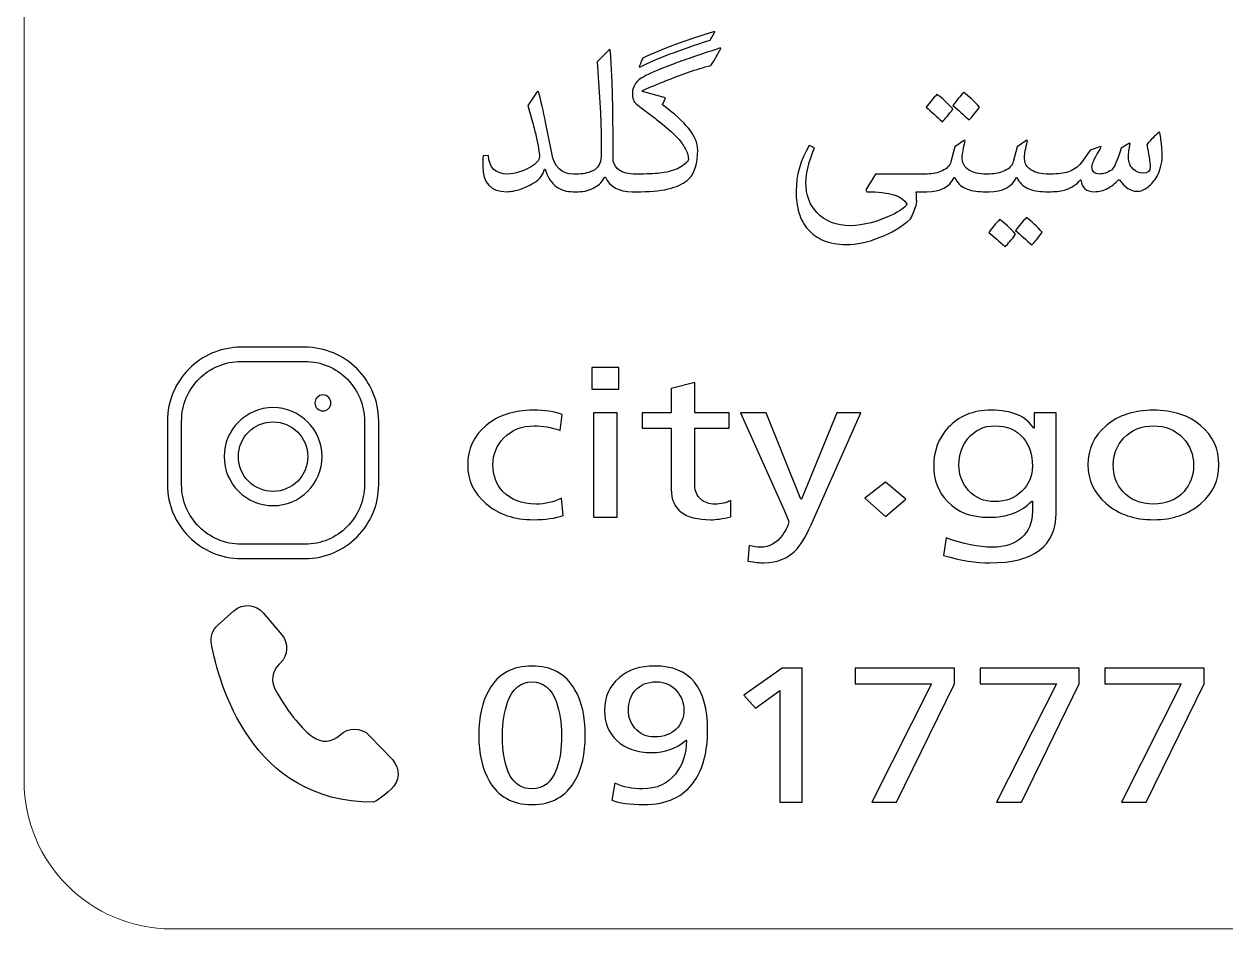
# Model space of a CAD drawing. Header units: millimetres. Extents: x -20.1 to 19.9, y -20.1 to 19.9.
# Drawn here: x -20.09 to 4.31, y -20.13 to -1.76 of the extents above; entities that cross this region are included whole.
import ezdxf

# ---------------------------------------------------------------- set-up
doc = ezdxf.new("R2010")
doc.units = ezdxf.units.MM
doc.header["$MEASUREMENT"] = 0
doc.layers.add('Layer 1', color=7, linetype='Continuous')

msp = doc.modelspace()

# ---------------------------------------------------------------- linework, layer by layer
at = {"layer": 'Layer 1', "color": 250, "lineweight": 18}
msp.add_open_spline([(-17.0908, 19.8714), (-17.0908, 19.8714), (16.9092, 19.8714), (16.9092, 19.8714), (18.5615, 19.8714), (19.9092, 18.5237), (19.9092, 16.8714), (19.9092, 16.8714), (19.9092, -17.1286), (19.9092, -17.1286), (19.9092, -18.7809), (18.5615, -20.1286), (16.9092, -20.1286), (16.9092, -20.1286), (-17.0908, -20.1286), (-17.0908, -20.1286), (-18.7431, -20.1286), (-20.0908, -18.7809), (-20.0908, -17.1286), (-20.0908, -17.1286), (-20.0908, 16.8714), (-20.0908, 16.8714), (-20.0908, 18.5237), (-18.7431, 19.8714), (-17.0908, 19.8714)], degree=3, knots=[0, 0, 0, 0, 0.125, 0.125, 0.125, 0.25, 0.25, 0.25, 0.375, 0.375, 0.375, 0.5, 0.5, 0.5, 0.625, 0.625, 0.625, 0.75, 0.75, 0.75, 0.875, 0.875, 0.875, 1, 1, 1, 1], dxfattribs=at)
at = {"layer": 'Layer 1', "color": 250}
for points, knots in [([(-7.6042, -2.6297), (-7.6023, -2.6223), (-7.5993, -2.6147), (-7.5958, -2.6072), (-7.5958, -2.6072), (-7.5788, -2.5652), (-7.5788, -2.5652), (-7.5773, -2.556), (-7.5743, -2.5482), (-7.5705, -2.5428), (-7.5573, -2.5072), (-7.5442, -2.4764), (-7.5311, -2.4501), (-7.1539, -2.2709), (-6.6671, -2.0922), (-6.0709, -1.9149), (-6.0709, -1.9149), (-6.0654, -1.9203), (-6.0654, -1.9203), (-6.0654, -1.9203), (-6.1607, -2.0858), (-6.1607, -2.0858), (-6.4859, -2.1907), (-6.7565, -2.284), (-6.9736, -2.3661), (-7.2126, -2.4559), (-7.4182, -2.5454), (-7.5901, -2.6355), (-7.5901, -2.6355), (-7.6042, -2.6297), (-7.6042, -2.6297)], [0, 0, 0, 0, 0.1, 0.1, 0.1, 0.2, 0.2, 0.2, 0.3, 0.3, 0.3, 0.4, 0.4, 0.4, 0.5, 0.5, 0.5, 0.6, 0.6, 0.6, 0.7, 0.7, 0.7, 0.8, 0.8, 0.8, 0.9, 0.9, 0.9, 1, 1, 1, 1]), ([(-5.9477, -2.2568), (-5.983, -2.3221), (-6.0147, -2.3792), (-6.043, -2.4277), (-6.0785, -2.4911), (-6.1142, -2.5492), (-6.1494, -2.6015), (-6.297, -2.6391), (-6.4477, -2.6849), (-6.6007, -2.7391), (-6.8942, -2.8417), (-7.2053, -2.9651), (-7.5339, -3.1089), (-7.5339, -3.1089), (-7.5339, -3.1288), (-7.5339, -3.1288), (-7.5339, -3.1288), (-7.066, -3.2602), (-7.066, -3.2602), (-7.066, -3.2602), (-7.1333, -3.3978), (-7.1333, -3.3978), (-6.8922, -3.5771), (-6.7149, -3.7368), (-6.6007, -3.877), (-6.4772, -4.0319), (-6.4156, -4.1807), (-6.4156, -4.3224), (-6.4156, -4.5877), (-6.4746, -4.7813), (-6.5923, -4.9029), (-6.6876, -4.987), (-6.8073, -5.0495), (-6.9509, -5.0905), (-7.1157, -5.1392), (-7.322, -5.1633), (-7.5705, -5.1633), (-7.5705, -5.1633), (-7.6827, -5.1633), (-7.6827, -5.1633), (-7.6827, -5.1633), (-7.6828, -5.1633), (-7.6828, -5.1633), (-7.6828, -5.1633), (-7.6828, -5.1634), (-7.6828, -5.1634), (-7.6828, -5.1634), (-7.7415, -5.1634), (-7.7415, -5.1634), (-8.0199, -5.1634), (-8.2023, -5.0646), (-8.2883, -4.8661), (-8.2883, -4.8661), (-8.2992, -4.8661), (-8.2992, -4.8661), (-8.3461, -4.9523), (-8.4133, -5.0216), (-8.5013, -5.0739), (-8.5984, -5.1335), (-8.7113, -5.1634), (-8.8403, -5.1634), (-8.8403, -5.1634), (-8.888, -5.1634), (-8.888, -5.1634), (-8.888, -5.1634), (-8.8912, -5.1634), (-8.8912, -5.1634), (-8.8912, -5.1634), (-8.9412, -5.1634), (-8.9412, -5.1634), (-9.0775, -5.1634), (-9.1907, -5.1307), (-9.2805, -5.0653), (-9.3832, -4.9925), (-9.4607, -4.8729), (-9.513, -4.7064), (-9.513, -4.7064), (-9.5272, -4.7064), (-9.5272, -4.7064), (-9.5512, -4.8187), (-9.6185, -4.9085), (-9.7289, -4.9755), (-9.828, -5.0355), (-9.9213, -5.0804), (-10.0092, -5.1102), (-10.1083, -5.1455), (-10.2025, -5.1634), (-10.292, -5.1634), (-10.6173, -5.1634), (-10.7798, -4.9906), (-10.7798, -4.6449), (-10.7798, -4.5759), (-10.7773, -4.5066), (-10.7714, -4.4373), (-10.7714, -4.4373), (-10.6621, -4.4291), (-10.6621, -4.4291), (-10.6509, -4.6795), (-10.5191, -4.8046), (-10.267, -4.8046), (-10.1962, -4.8046), (-10.1175, -4.7908), (-10.0316, -4.7626), (-9.955, -4.7385), (-9.8812, -4.7055), (-9.81, -4.6644), (-9.6888, -4.5955), (-9.6278, -4.5256), (-9.6278, -4.4543), (-9.6278, -4.3684), (-9.6503, -4.2311), (-9.6952, -4.0422), (-9.7138, -3.9621), (-9.7382, -3.8646), (-9.768, -3.7507), (-9.768, -3.7507), (-9.8607, -3.4118), (-9.8607, -3.4118), (-9.8607, -3.4118), (-9.7651, -3.263), (-9.7651, -3.263), (-9.7279, -3.2068), (-9.6933, -3.1603), (-9.6615, -3.1231), (-9.6615, -3.1231), (-9.6445, -3.1343), (-9.6445, -3.1343), (-9.5961, -3.3229), (-9.5486, -3.5291), (-9.5018, -3.7536), (-9.5018, -3.7536), (-9.3783, -4.3816), (-9.3783, -4.3816), (-9.328, -4.6634), (-9.1804, -4.8046), (-8.9354, -4.8046), (-8.9354, -4.8046), (-8.8974, -4.8046), (-8.8974, -4.8046), (-8.8974, -4.8046), (-8.8943, -4.8046), (-8.8943, -4.8046), (-8.8943, -4.8046), (-8.888, -4.8045), (-8.888, -4.8045), (-8.888, -4.8045), (-8.8319, -4.8045), (-8.8319, -4.8045), (-8.7216, -4.8045), (-8.6132, -4.7756), (-8.5067, -4.7176), (-8.4173, -4.6672), (-8.3723, -4.5553), (-8.3723, -4.3815), (-8.3723, -4.2452), (-8.3743, -4.1067), (-8.3778, -3.9668), (-8.3778, -3.9668), (-8.3919, -3.5547), (-8.3919, -3.5547), (-8.3919, -3.5547), (-8.4534, -2.5284), (-8.4534, -2.5284), (-8.4534, -2.5284), (-8.204, -2.2764), (-8.204, -2.2764), (-8.204, -2.2764), (-8.1902, -2.2821), (-8.1902, -2.2821), (-8.177, -2.4409), (-8.1668, -2.608), (-8.1591, -2.7837), (-8.1517, -2.9444), (-8.1463, -3.1192), (-8.1423, -3.3078), (-8.1385, -3.4726), (-8.136, -3.6602), (-8.1341, -3.8712), (-8.1341, -3.8712), (-8.1341, -4.4851), (-8.1341, -4.4851), (-8.1341, -4.5656), (-8.1049, -4.6349), (-8.0472, -4.6922), (-7.9743, -4.7673), (-7.865, -4.8045), (-7.7191, -4.8045), (-7.7191, -4.8045), (-7.6921, -4.8045), (-7.6921, -4.8045), (-7.6921, -4.8045), (-7.689, -4.8045), (-7.689, -4.8045), (-7.689, -4.8045), (-7.6827, -4.8044), (-7.6827, -4.8044), (-7.6827, -4.8044), (-7.5061, -4.8044), (-7.5061, -4.8044), (-7.3434, -4.8044), (-7.2062, -4.7955), (-7.0939, -4.7765), (-6.9576, -4.7521), (-6.8453, -4.7131), (-6.7575, -4.6589), (-6.6549, -4.5953), (-6.6035, -4.545), (-6.6035, -4.5075), (-6.6035, -4.4478), (-6.6241, -4.3776), (-6.6652, -4.2974), (-6.7043, -4.2227), (-6.755, -4.1496), (-6.8165, -4.079), (-6.882, -4.0059), (-6.9884, -3.9087), (-7.1363, -3.7871), (-7.2017, -3.7349), (-7.2809, -3.6733), (-7.3743, -3.6021), (-7.3743, -3.6021), (-7.6603, -3.3862), (-7.6603, -3.3862), (-7.7145, -3.3452), (-7.7414, -3.2657), (-7.7414, -3.148), (-7.7414, -3.1015), (-7.72, -3.0415), (-7.677, -2.9691), (-7.6564, -2.9219), (-7.5865, -2.8677), (-7.4669, -2.8061), (-7.3155, -2.7298), (-7.1033, -2.6419), (-6.8306, -2.5428), (-6.711, -2.4999), (-6.5747, -2.4521), (-6.4214, -2.3998), (-6.2905, -2.3552), (-6.1363, -2.3036), (-5.959, -2.2459), (-5.959, -2.2459), (-5.9477, -2.2568), (-5.9477, -2.2568)], [0, 0, 0, 0, 0.0123457, 0.0123457, 0.0123457, 0.0246914, 0.0246914, 0.0246914, 0.037037, 0.037037, 0.037037, 0.0493827, 0.0493827, 0.0493827, 0.0617284, 0.0617284, 0.0617284, 0.0740741, 0.0740741, 0.0740741, 0.0864198, 0.0864198, 0.0864198, 0.0987654, 0.0987654, 0.0987654, 0.1111111, 0.1111111, 0.1111111, 0.1234568, 0.1234568, 0.1234568, 0.1358025, 0.1358025, 0.1358025, 0.1481481, 0.1481481, 0.1481481, 0.1604938, 0.1604938, 0.1604938, 0.1728395, 0.1728395, 0.1728395, 0.1851852, 0.1851852, 0.1851852, 0.1975309, 0.1975309, 0.1975309, 0.2098765, 0.2098765, 0.2098765, 0.2222222, 0.2222222, 0.2222222, 0.2345679, 0.2345679, 0.2345679, 0.2469136, 0.2469136, 0.2469136, 0.2592593, 0.2592593, 0.2592593, 0.2716049, 0.2716049, 0.2716049, 0.2839506, 0.2839506, 0.2839506, 0.2962963, 0.2962963, 0.2962963, 0.308642, 0.308642, 0.308642, 0.3209877, 0.3209877, 0.3209877, 0.3333333, 0.3333333, 0.3333333, 0.345679, 0.345679, 0.345679, 0.3580247, 0.3580247, 0.3580247, 0.3703704, 0.3703704, 0.3703704, 0.382716, 0.382716, 0.382716, 0.3950617, 0.3950617, 0.3950617, 0.4074074, 0.4074074, 0.4074074, 0.4197531, 0.4197531, 0.4197531, 0.4320988, 0.4320988, 0.4320988, 0.4444444, 0.4444444, 0.4444444, 0.4567901, 0.4567901, 0.4567901, 0.4691358, 0.4691358, 0.4691358, 0.4814815, 0.4814815, 0.4814815, 0.4938272, 0.4938272, 0.4938272, 0.5061728, 0.5061728, 0.5061728, 0.5185185, 0.5185185, 0.5185185, 0.5308642, 0.5308642, 0.5308642, 0.5432099, 0.5432099, 0.5432099, 0.5555556, 0.5555556, 0.5555556, 0.5679012, 0.5679012, 0.5679012, 0.5802469, 0.5802469, 0.5802469, 0.5925926, 0.5925926, 0.5925926, 0.6049383, 0.6049383, 0.6049383, 0.617284, 0.617284, 0.617284, 0.6296296, 0.6296296, 0.6296296, 0.6419753, 0.6419753, 0.6419753, 0.654321, 0.654321, 0.654321, 0.6666667, 0.6666667, 0.6666667, 0.6790123, 0.6790123, 0.6790123, 0.691358, 0.691358, 0.691358, 0.7037037, 0.7037037, 0.7037037, 0.7160494, 0.7160494, 0.7160494, 0.7283951, 0.7283951, 0.7283951, 0.7407407, 0.7407407, 0.7407407, 0.7530864, 0.7530864, 0.7530864, 0.7654321, 0.7654321, 0.7654321, 0.7777778, 0.7777778, 0.7777778, 0.7901235, 0.7901235, 0.7901235, 0.8024691, 0.8024691, 0.8024691, 0.8148148, 0.8148148, 0.8148148, 0.8271605, 0.8271605, 0.8271605, 0.8395062, 0.8395062, 0.8395062, 0.8518519, 0.8518519, 0.8518519, 0.8641975, 0.8641975, 0.8641975, 0.8765432, 0.8765432, 0.8765432, 0.8888889, 0.8888889, 0.8888889, 0.9012346, 0.9012346, 0.9012346, 0.9135802, 0.9135802, 0.9135802, 0.9259259, 0.9259259, 0.9259259, 0.9382716, 0.9382716, 0.9382716, 0.9506173, 0.9506173, 0.9506173, 0.962963, 0.962963, 0.962963, 0.9753086, 0.9753086, 0.9753086, 0.9876543, 0.9876543, 0.9876543, 1, 1, 1, 1]), ([(-0.9077, -3.7059), (-1.0181, -3.6012), (-1.1274, -3.5041), (-1.2354, -3.4146), (-1.1665, -3.3171), (-1.0928, -3.2286), (-1.0142, -3.1481), (-0.9151, -3.2267), (-0.8086, -3.3264), (-0.6944, -3.448), (-0.775, -3.5621), (-0.8462, -3.6478), (-0.9077, -3.7059)], [0, 0, 0, 0, 0.25, 0.25, 0.25, 0.5, 0.5, 0.5, 0.75, 0.75, 0.75, 1, 1, 1, 1]), ([(-1.4487, -3.7424), (-1.5591, -3.6379), (-1.6684, -3.5403), (-1.7765, -3.4509), (-1.7075, -3.3537), (-1.6338, -3.2649), (-1.5553, -3.1847), (-1.4562, -3.263), (-1.3496, -3.363), (-1.2354, -3.4845), (-1.316, -3.5984), (-1.3872, -3.6847), (-1.4487, -3.7424)], [0, 0, 0, 0, 0.25, 0.25, 0.25, 0.5, 0.5, 0.5, 0.75, 0.75, 0.75, 1, 1, 1, 1]), ([(2.9688, -3.9639), (2.9838, -4.063), (2.9961, -4.1573), (3.0054, -4.2471), (3.0111, -4.3253), (3.0137, -4.3975), (3.0137, -4.463), (3.0137, -4.5226), (3.0035, -4.5896), (2.9829, -4.6647), (2.964, -4.732), (2.9409, -4.7926), (2.9127, -4.8468), (2.8566, -4.9401), (2.795, -5.0139), (2.7279, -5.0681), (2.6532, -5.1261), (2.5763, -5.155), (2.498, -5.155), (2.3746, -5.155), (2.2578, -5.0777), (2.1475, -4.9221), (2.1475, -4.9221), (2.125, -4.9221), (2.125, -4.9221), (2.0561, -4.9972), (1.9842, -5.054), (1.9092, -5.0931), (1.8236, -5.14), (1.7318, -5.1633), (1.6347, -5.1633), (1.4721, -5.1633), (1.3826, -5.0838), (1.3656, -4.9251), (1.3656, -4.9251), (1.3544, -4.9251), (1.3544, -4.9251), (1.2761, -5.0149), (1.1789, -5.0796), (1.0632, -5.1188), (0.9749, -5.1482), (0.8733, -5.1633), (0.7572, -5.1633), (0.7572, -5.1633), (0.7097, -5.1633), (0.7097, -5.1633), (0.7097, -5.1633), (0.7097, -5.1634), (0.7097, -5.1634), (0.7097, -5.1634), (0.6453, -5.1634), (0.6453, -5.1634), (0.5013, -5.1634), (0.3829, -5.142), (0.2893, -5.099), (0.1863, -5.0521), (0.1126, -4.9784), (0.068, -4.8773), (0.068, -4.8773), (0.0567, -4.8773), (0.0567, -4.8773), (-0.0407, -5.0682), (-0.2264, -5.1634), (-0.5013, -5.1634), (-0.5013, -5.1634), (-0.5545, -5.1634), (-0.5545, -5.1634), (-0.5545, -5.1634), (-0.5546, -5.1634), (-0.5546, -5.1634), (-0.5546, -5.1634), (-0.5577, -5.1634), (-0.5577, -5.1634), (-0.5577, -5.1634), (-0.6191, -5.1634), (-0.6191, -5.1634), (-0.7627, -5.1634), (-0.8814, -5.142), (-0.9747, -5.099), (-1.0777, -5.0521), (-1.1514, -4.9784), (-1.1963, -4.8773), (-1.1963, -4.8773), (-1.2075, -4.8773), (-1.2075, -4.8773), (-1.3047, -5.0682), (-1.4908, -5.1634), (-1.7653, -5.1634), (-1.7653, -5.1634), (-1.8185, -5.1634), (-1.8185, -5.1634), (-1.8185, -5.1634), (-1.8186, -5.1634), (-1.8186, -5.1634), (-1.8186, -5.1634), (-1.8217, -5.1634), (-1.8217, -5.1634), (-1.8217, -5.1634), (-1.9813, -5.1634), (-1.9813, -5.1634), (-1.9735, -5.2327), (-1.97, -5.2997), (-1.97, -5.3651), (-1.97, -5.4065), (-1.9867, -5.4687), (-2.0203, -5.5531), (-2.0466, -5.6223), (-2.072, -5.6765), (-2.096, -5.7156), (-2.2737, -5.8744), (-2.4847, -6.0014), (-2.7294, -6.0966), (-2.9667, -6.19), (-3.1909, -6.2371), (-3.4023, -6.2371), (-3.5742, -6.2371), (-3.7274, -6.2089), (-3.8618, -6.1528), (-3.9833, -6.1005), (-4.087, -6.0273), (-4.1729, -5.9341), (-4.2573, -5.8391), (-4.3198, -5.724), (-4.3609, -5.5892), (-4.3981, -5.4626), (-4.417, -5.3167), (-4.417, -5.1521), (-4.417, -4.8327), (-4.3291, -4.5245), (-4.1533, -4.2272), (-4.1533, -4.2272), (-4.0469, -4.2751), (-4.0469, -4.2751), (-4.1607, -4.5515), (-4.2178, -4.7859), (-4.2178, -4.9783), (-4.2178, -5.2288), (-4.1431, -5.4324), (-3.9936, -5.5892), (-3.8237, -5.7651), (-3.5976, -5.8532), (-3.3153, -5.8532), (-3.0479, -5.8532), (-2.75, -5.7727), (-2.4213, -5.6121), (-2.2718, -5.5277), (-2.1877, -5.4636), (-2.1688, -5.4183), (-2.2513, -5.2483), (-2.5232, -5.1634), (-2.9847, -5.1634), (-2.9847, -5.1634), (-3.0013, -5.1242), (-3.0013, -5.1242), (-3.0013, -5.1242), (-2.808, -4.8045), (-2.808, -4.8045), (-2.808, -4.8045), (-1.8186, -4.8045), (-1.8186, -4.8045), (-1.8186, -4.8045), (-1.8186, -4.8046), (-1.8186, -4.8046), (-1.8186, -4.8046), (-1.8185, -4.8046), (-1.8185, -4.8046), (-1.8185, -4.8046), (-1.757, -4.8046), (-1.757, -4.8046), (-1.6431, -4.8046), (-1.5411, -4.7831), (-1.4513, -4.7404), (-1.3544, -4.6952), (-1.2954, -4.6346), (-1.2749, -4.558), (-1.2749, -4.558), (-1.1938, -4.2552), (-1.1938, -4.2552), (-1.1938, -4.2552), (-1.0001, -4.1151), (-1.0001, -4.1151), (-1.0001, -4.1151), (-0.9834, -4.135), (-0.9834, -4.135), (-1.0244, -4.2844), (-1.045, -4.3928), (-1.045, -4.4601), (-1.045, -4.5666), (-1.0142, -4.6439), (-0.9526, -4.6923), (-0.8609, -4.7673), (-0.7451, -4.8046), (-0.605, -4.8046), (-0.605, -4.8046), (-0.5576, -4.8046), (-0.5576, -4.8046), (-0.5576, -4.8046), (-0.5546, -4.8046), (-0.5546, -4.8046), (-0.5546, -4.8046), (-0.5545, -4.8046), (-0.5545, -4.8046), (-0.5545, -4.8046), (-0.4926, -4.8046), (-0.4926, -4.8046), (-0.3788, -4.8046), (-0.2768, -4.7831), (-0.1873, -4.7404), (-0.0902, -4.6952), (-0.0312, -4.6349), (-0.0106, -4.558), (-0.0106, -4.558), (0.0706, -4.2552), (0.0706, -4.2552), (0.0706, -4.2552), (0.2643, -4.1151), (0.2643, -4.1151), (0.2643, -4.1151), (0.2809, -4.135), (0.2809, -4.135), (0.2396, -4.2844), (0.219, -4.3928), (0.219, -4.4601), (0.219, -4.5666), (0.2501, -4.6439), (0.3117, -4.6923), (0.4031, -4.7673), (0.5189, -4.8046), (0.659, -4.8046), (0.659, -4.8046), (0.7003, -4.8046), (0.7003, -4.8046), (0.7003, -4.8046), (0.7034, -4.8046), (0.7034, -4.8046), (0.7034, -4.8046), (0.7097, -4.8045), (0.7097, -4.8045), (0.7097, -4.8045), (0.805, -4.8045), (0.805, -4.8045), (0.9397, -4.8029), (1.0536, -4.7833), (1.1468, -4.7458), (1.2498, -4.7028), (1.3328, -4.6358), (1.3967, -4.5441), (1.3967, -4.5441), (1.5507, -4.3224), (1.5507, -4.3224), (1.5507, -4.3224), (1.7665, -4.2471), (1.7665, -4.2471), (1.7665, -4.2471), (1.7777, -4.2609), (1.7777, -4.2609), (1.7142, -4.3616), (1.6684, -4.4411), (1.6401, -4.4991), (1.6048, -4.5703), (1.5868, -4.6255), (1.5868, -4.6647), (1.5868, -4.758), (1.6357, -4.8045), (1.7328, -4.8045), (1.8226, -4.8045), (1.9057, -4.7775), (1.9823, -4.7233), (2.0385, -4.6803), (2.1048, -4.5319), (2.1811, -4.2779), (2.1811, -4.2779), (2.3492, -4.1798), (2.3492, -4.1798), (2.3492, -4.1798), (2.3662, -4.191), (2.3662, -4.191), (2.3421, -4.2881), (2.3299, -4.3795), (2.3299, -4.4655), (2.3299, -4.5646), (2.3614, -4.6448), (2.4252, -4.7063), (2.481, -4.7605), (2.5467, -4.7878), (2.6215, -4.7878), (2.7206, -4.7878), (2.7699, -4.7458), (2.7699, -4.6618), (2.7699, -4.6114), (2.7623, -4.5421), (2.7475, -4.4542), (2.7359, -4.385), (2.7206, -4.3032), (2.6997, -4.2076), (2.7783, -4.1143), (2.8623, -4.03), (2.9521, -3.9556), (2.9521, -3.9556), (2.9688, -3.9639), (2.9688, -3.9639)], [0, 0, 0, 0, 0.01, 0.01, 0.01, 0.02, 0.02, 0.02, 0.03, 0.03, 0.03, 0.04, 0.04, 0.04, 0.05, 0.05, 0.05, 0.06, 0.06, 0.06, 0.07, 0.07, 0.07, 0.08, 0.08, 0.08, 0.09, 0.09, 0.09, 0.1, 0.1, 0.1, 0.11, 0.11, 0.11, 0.12, 0.12, 0.12, 0.13, 0.13, 0.13, 0.14, 0.14, 0.14, 0.15, 0.15, 0.15, 0.16, 0.16, 0.16, 0.17, 0.17, 0.17, 0.18, 0.18, 0.18, 0.19, 0.19, 0.19, 0.2, 0.2, 0.2, 0.21, 0.21, 0.21, 0.22, 0.22, 0.22, 0.23, 0.23, 0.23, 0.24, 0.24, 0.24, 0.25, 0.25, 0.25, 0.26, 0.26, 0.26, 0.27, 0.27, 0.27, 0.28, 0.28, 0.28, 0.29, 0.29, 0.29, 0.3, 0.3, 0.3, 0.31, 0.31, 0.31, 0.32, 0.32, 0.32, 0.33, 0.33, 0.33, 0.34, 0.34, 0.34, 0.35, 0.35, 0.35, 0.36, 0.36, 0.36, 0.37, 0.37, 0.37, 0.38, 0.38, 0.38, 0.39, 0.39, 0.39, 0.4, 0.4, 0.4, 0.41, 0.41, 0.41, 0.42, 0.42, 0.42, 0.43, 0.43, 0.43, 0.44, 0.44, 0.44, 0.45, 0.45, 0.45, 0.46, 0.46, 0.46, 0.47, 0.47, 0.47, 0.48, 0.48, 0.48, 0.49, 0.49, 0.49, 0.5, 0.5, 0.5, 0.51, 0.51, 0.51, 0.52, 0.52, 0.52, 0.53, 0.53, 0.53, 0.54, 0.54, 0.54, 0.55, 0.55, 0.55, 0.56, 0.56, 0.56, 0.57, 0.57, 0.57, 0.58, 0.58, 0.58, 0.59, 0.59, 0.59, 0.6, 0.6, 0.6, 0.61, 0.61, 0.61, 0.62, 0.62, 0.62, 0.63, 0.63, 0.63, 0.64, 0.64, 0.64, 0.65, 0.65, 0.65, 0.66, 0.66, 0.66, 0.67, 0.67, 0.67, 0.68, 0.68, 0.68, 0.69, 0.69, 0.69, 0.7, 0.7, 0.7, 0.71, 0.71, 0.71, 0.72, 0.72, 0.72, 0.73, 0.73, 0.73, 0.74, 0.74, 0.74, 0.75, 0.75, 0.75, 0.76, 0.76, 0.76, 0.77, 0.77, 0.77, 0.78, 0.78, 0.78, 0.79, 0.79, 0.79, 0.8, 0.8, 0.8, 0.81, 0.81, 0.81, 0.82, 0.82, 0.82, 0.83, 0.83, 0.83, 0.84, 0.84, 0.84, 0.85, 0.85, 0.85, 0.86, 0.86, 0.86, 0.87, 0.87, 0.87, 0.88, 0.88, 0.88, 0.89, 0.89, 0.89, 0.9, 0.9, 0.9, 0.91, 0.91, 0.91, 0.92, 0.92, 0.92, 0.93, 0.93, 0.93, 0.94, 0.94, 0.94, 0.95, 0.95, 0.95, 0.96, 0.96, 0.96, 0.97, 0.97, 0.97, 0.98, 0.98, 0.98, 0.99, 0.99, 0.99, 1, 1, 1, 1]), ([(-0.1761, -6.2818), (-0.2864, -6.1752), (-0.3958, -6.0781), (-0.5038, -5.9902), (-0.4349, -5.8931), (-0.3612, -5.8042), (-0.2825, -5.7241), (-0.1834, -5.8003), (-0.077, -5.9008), (0.0372, -6.0239), (-0.0433, -6.1378), (-0.1145, -6.2241), (-0.1761, -6.2818)], [0, 0, 0, 0, 0.25, 0.25, 0.25, 0.5, 0.5, 0.5, 0.75, 0.75, 0.75, 1, 1, 1, 1]), ([(0.3649, -6.2455), (0.2547, -6.1387), (0.1453, -6.0415), (0.0372, -5.954), (0.1061, -5.8565), (0.1799, -5.768), (0.2585, -5.6878), (0.3576, -5.7641), (0.464, -5.8641), (0.5779, -5.9873), (0.4974, -6.1015), (0.4266, -6.1874), (0.3649, -6.2455)], [0, 0, 0, 0, 0.25, 0.25, 0.25, 0.5, 0.5, 0.5, 0.75, 0.75, 0.75, 1, 1, 1, 1]), ([(-14.3911, -12.6096), (-14.3911, -12.6096), (-15.6809, -12.6096), (-15.6809, -12.6096), (-16.095, -12.6096), (-16.4701, -12.4415), (-16.7415, -12.1701), (-17.0129, -11.8987), (-17.181, -11.5236), (-17.181, -11.1095), (-17.181, -11.1095), (-17.181, -9.8196), (-17.181, -9.8196), (-17.181, -9.4056), (-17.0129, -9.0306), (-16.7415, -8.7592), (-16.4701, -8.4878), (-16.0949, -8.3198), (-15.6809, -8.3198), (-15.6809, -8.3198), (-14.3911, -8.3198), (-14.3911, -8.3198), (-13.977, -8.3198), (-13.602, -8.4878), (-13.3306, -8.7592), (-13.0593, -9.031), (-12.8912, -9.406), (-12.8912, -9.8196), (-12.8912, -9.8196), (-12.8912, -11.1095), (-12.8912, -11.1095), (-12.8912, -11.5232), (-13.0592, -11.8982), (-13.3306, -12.1697), (-13.602, -12.4416), (-13.977, -12.6096), (-14.3911, -12.6096)], [0, 0, 0, 0, 0.0833333, 0.0833333, 0.0833333, 0.1666667, 0.1666667, 0.1666667, 0.25, 0.25, 0.25, 0.3333333, 0.3333333, 0.3333333, 0.4166667, 0.4166667, 0.4166667, 0.5, 0.5, 0.5, 0.5833333, 0.5833333, 0.5833333, 0.6666667, 0.6666667, 0.6666667, 0.75, 0.75, 0.75, 0.8333333, 0.8333333, 0.8333333, 0.9166667, 0.9166667, 0.9166667, 1, 1, 1, 1]), ([(-15.6809, -12.3206), (-15.6809, -12.3206), (-14.3911, -12.3206), (-14.3911, -12.3206), (-14.0567, -12.3206), (-13.7538, -12.185), (-13.5348, -11.966), (-13.3157, -11.7472), (-13.1802, -11.4442), (-13.1802, -11.1095), (-13.1802, -11.1095), (-13.1802, -9.8196), (-13.1802, -9.8196), (-13.1802, -9.4848), (-13.3156, -9.182), (-13.5343, -8.9634), (-13.7538, -8.7444), (-14.0567, -8.6088), (-14.3911, -8.6088), (-14.3911, -8.6088), (-15.6809, -8.6088), (-15.6809, -8.6088), (-16.0154, -8.6088), (-16.3183, -8.7444), (-16.5373, -8.9634), (-16.7563, -9.1824), (-16.892, -9.4853), (-16.892, -9.8196), (-16.892, -9.8196), (-16.892, -11.1095), (-16.892, -11.1095), (-16.892, -11.4439), (-16.7563, -11.7469), (-16.5373, -11.9659), (-16.3183, -12.1849), (-16.0153, -12.3206), (-15.6809, -12.3206)], [0, 0, 0, 0, 0.0833333, 0.0833333, 0.0833333, 0.1666667, 0.1666667, 0.1666667, 0.25, 0.25, 0.25, 0.3333333, 0.3333333, 0.3333333, 0.4166667, 0.4166667, 0.4166667, 0.5, 0.5, 0.5, 0.5833333, 0.5833333, 0.5833333, 0.6666667, 0.6666667, 0.6666667, 0.75, 0.75, 0.75, 0.8333333, 0.8333333, 0.8333333, 0.9166667, 0.9166667, 0.9166667, 1, 1, 1, 1]), ([(-8.0185, -9.1746), (-8.0185, -9.1746), (-8.564, -9.1746), (-8.564, -9.1746), (-8.564, -9.1746), (-8.564, -8.7343), (-8.564, -8.7343), (-8.564, -8.7343), (-8.0185, -8.7343), (-8.0185, -8.7343), (-8.0185, -8.7343), (-8.0185, -9.1746), (-8.0185, -9.1746)], [0, 0, 0, 0, 0.25, 0.25, 0.25, 0.5, 0.5, 0.5, 0.75, 0.75, 0.75, 1, 1, 1, 1]), ([(-5.7786, -9.9662), (-5.7786, -9.9662), (-6.4726, -9.9662), (-6.4726, -9.9662), (-6.4726, -9.9662), (-6.4726, -11.1271), (-6.4726, -11.1271), (-6.4726, -11.2442), (-6.4329, -11.3379), (-6.353, -11.4078), (-6.2776, -11.4722), (-6.183, -11.5047), (-6.0692, -11.5047), (-5.9444, -11.5047), (-5.8344, -11.4803), (-5.7398, -11.4312), (-5.7398, -11.4312), (-5.7398, -11.7641), (-5.7398, -11.7641), (-5.914, -11.8029), (-6.0509, -11.8219), (-6.1497, -11.8219), (-6.6855, -11.8219), (-6.9533, -11.6166), (-6.9533, -11.2058), (-6.9533, -11.2058), (-6.9533, -9.9662), (-6.9533, -9.9662), (-6.9533, -9.9662), (-7.5438, -9.9662), (-7.5438, -9.9662), (-7.5438, -9.9662), (-7.5438, -9.6491), (-7.5438, -9.6491), (-7.5438, -9.6491), (-6.9533, -9.6491), (-6.9533, -9.6491), (-6.9533, -9.6491), (-6.9533, -9.1587), (-6.9533, -9.1587), (-6.9533, -9.1587), (-6.4726, -9.0333), (-6.4726, -9.0333), (-6.4726, -9.0333), (-6.4726, -9.6491), (-6.4726, -9.6491), (-6.4726, -9.6491), (-5.7786, -9.6491), (-5.7786, -9.6491), (-5.7786, -9.6491), (-5.7786, -9.9662), (-5.7786, -9.9662)], [0, 0, 0, 0, 0.0588235, 0.0588235, 0.0588235, 0.1176471, 0.1176471, 0.1176471, 0.1764706, 0.1764706, 0.1764706, 0.2352941, 0.2352941, 0.2352941, 0.2941176, 0.2941176, 0.2941176, 0.3529412, 0.3529412, 0.3529412, 0.4117647, 0.4117647, 0.4117647, 0.4705882, 0.4705882, 0.4705882, 0.5294118, 0.5294118, 0.5294118, 0.5882353, 0.5882353, 0.5882353, 0.6470588, 0.6470588, 0.6470588, 0.7058824, 0.7058824, 0.7058824, 0.7647059, 0.7647059, 0.7647059, 0.8235294, 0.8235294, 0.8235294, 0.8823529, 0.8823529, 0.8823529, 0.9411765, 0.9411765, 0.9411765, 1, 1, 1, 1]), ([(-13.8613, -9.452), (-13.8613, -9.5411), (-13.9337, -9.6139), (-14.0233, -9.6139), (-14.1127, -9.6139), (-14.1852, -9.5411), (-14.1852, -9.452), (-14.1852, -9.3624), (-14.1127, -9.2897), (-14.0233, -9.2897), (-13.9337, -9.2897), (-13.8613, -9.3624), (-13.8613, -9.452)], [0, 0, 0, 0, 0.25, 0.25, 0.25, 0.5, 0.5, 0.5, 0.75, 0.75, 0.75, 1, 1, 1, 1]), ([(-14.0406, -10.5412), (-14.0406, -10.8152), (-14.152, -11.0639), (-14.3322, -11.2439), (-14.512, -11.4243), (-14.7607, -11.5356), (-15.035, -11.5356), (-15.3096, -11.5356), (-15.5582, -11.4242), (-15.7381, -11.2443), (-15.918, -11.0644), (-16.0294, -10.8158), (-16.0294, -10.5412), (-16.0294, -10.2672), (-15.9179, -10.0185), (-15.7376, -9.8384), (-15.5577, -9.6586), (-15.3091, -9.5472), (-15.035, -9.5472), (-14.7607, -9.5472), (-14.5119, -9.6586), (-14.332, -9.8385), (-14.1521, -10.0188), (-14.0406, -10.2674), (-14.0406, -10.5412)], [0, 0, 0, 0, 0.125, 0.125, 0.125, 0.25, 0.25, 0.25, 0.375, 0.375, 0.375, 0.5, 0.5, 0.5, 0.625, 0.625, 0.625, 0.75, 0.75, 0.75, 0.875, 0.875, 0.875, 1, 1, 1, 1]), ([(-9.2093, -10.0081), (-9.3857, -9.9472), (-9.5602, -9.9164), (-9.7321, -9.9164), (-9.9883, -9.9164), (-10.1948, -9.9985), (-10.352, -10.1628), (-10.4982, -10.3129), (-10.5713, -10.4957), (-10.5713, -10.7105), (-10.5713, -10.9235), (-10.5036, -11.1028), (-10.368, -11.2477), (-10.2109, -11.419), (-9.9883, -11.5046), (-9.7, -11.5046), (-9.5104, -11.5046), (-9.3373, -11.4655), (-9.1804, -11.3869), (-9.1804, -11.3869), (-9.1448, -11.7355), (-9.1448, -11.7355), (-9.302, -11.7929), (-9.504, -11.8218), (-9.7516, -11.8218), (-10.1387, -11.8218), (-10.4594, -11.7124), (-10.7131, -11.4943), (-10.9606, -11.2811), (-11.0844, -11.0197), (-11.0844, -10.7105), (-11.0844, -10.3856), (-10.9616, -10.1201), (-10.7166, -9.9139), (-10.469, -9.7041), (-10.1473, -9.5992), (-9.7516, -9.5992), (-9.5277, -9.5992), (-9.3318, -9.6275), (-9.1641, -9.683), (-9.1641, -9.683), (-9.2093, -10.0081), (-9.2093, -10.0081)], [0, 0, 0, 0, 0.0714286, 0.0714286, 0.0714286, 0.1428571, 0.1428571, 0.1428571, 0.2142857, 0.2142857, 0.2142857, 0.2857143, 0.2857143, 0.2857143, 0.3571429, 0.3571429, 0.3571429, 0.4285714, 0.4285714, 0.4285714, 0.5, 0.5, 0.5, 0.5714286, 0.5714286, 0.5714286, 0.6428571, 0.6428571, 0.6428571, 0.7142857, 0.7142857, 0.7142857, 0.7857143, 0.7857143, 0.7857143, 0.8571429, 0.8571429, 0.8571429, 0.9285714, 0.9285714, 0.9285714, 1, 1, 1, 1]), ([(-8.5316, -9.649), (-8.5316, -9.649), (-8.0505, -9.649), (-8.0505, -9.649), (-8.0505, -9.649), (-8.0505, -11.7721), (-8.0505, -11.7721), (-8.0505, -11.7721), (-8.5316, -11.7721), (-8.5316, -11.7721), (-8.5316, -11.7721), (-8.5316, -9.649), (-8.5316, -9.649)], [0, 0, 0, 0, 0.25, 0.25, 0.25, 0.5, 0.5, 0.5, 0.75, 0.75, 0.75, 1, 1, 1, 1]), ([(-5.3686, -12.3461), (-5.2933, -12.3686), (-5.2192, -12.3801), (-5.1461, -12.3801), (-4.9629, -12.3801), (-4.8125, -12.2981), (-4.6942, -12.1339), (-4.6102, -12.0149), (-4.5682, -11.9225), (-4.5682, -11.8561), (-4.5682, -11.8561), (-4.6618, -11.6307), (-4.6618, -11.6307), (-4.6618, -11.6307), (-5.5492, -9.6491), (-5.5492, -9.6491), (-5.5492, -9.6491), (-5.0233, -9.6491), (-5.0233, -9.6491), (-5.0233, -9.6491), (-4.3196, -11.4049), (-4.3196, -11.4049), (-4.3196, -11.4049), (-4.3068, -11.4049), (-4.3068, -11.4049), (-4.3068, -11.4049), (-3.5903, -9.6491), (-3.5903, -9.6491), (-3.5903, -9.6491), (-3.1032, -9.6491), (-3.1032, -9.6491), (-3.1032, -9.6491), (-4.0678, -11.8192), (-4.0678, -11.8192), (-4.1926, -12.1075), (-4.3026, -12.3051), (-4.3972, -12.4116), (-4.5672, -12.6021), (-4.792, -12.6973), (-5.0716, -12.6973), (-5.147, -12.6973), (-5.2567, -12.6868), (-5.401, -12.6659), (-5.401, -12.6659), (-5.3686, -12.3461), (-5.3686, -12.3461)], [0, 0, 0, 0, 0.0666667, 0.0666667, 0.0666667, 0.1333333, 0.1333333, 0.1333333, 0.2, 0.2, 0.2, 0.2666667, 0.2666667, 0.2666667, 0.3333333, 0.3333333, 0.3333333, 0.4, 0.4, 0.4, 0.4666667, 0.4666667, 0.4666667, 0.5333333, 0.5333333, 0.5333333, 0.6, 0.6, 0.6, 0.6666667, 0.6666667, 0.6666667, 0.7333333, 0.7333333, 0.7333333, 0.8, 0.8, 0.8, 0.8666667, 0.8666667, 0.8666667, 0.9333333, 0.9333333, 0.9333333, 1, 1, 1, 1]), ([(0.8603, -11.6802), (0.8603, -12.3585), (0.4116, -12.6971), (-0.4858, -12.6971), (-0.7567, -12.6971), (-1.0698, -12.6484), (-1.4248, -12.5506), (-1.4248, -12.5506), (-1.3732, -12.1889), (-1.3732, -12.1889), (-1.0291, -12.3165), (-0.7151, -12.3803), (-0.4309, -12.3803), (-0.1792, -12.3803), (0.019, -12.3146), (0.163, -12.1837), (0.307, -12.0541), (0.3792, -11.8771), (0.3792, -11.6513), (0.3792, -11.6513), (0.3792, -11.442), (0.3792, -11.442), (0.3792, -11.442), (0.3696, -11.442), (0.3696, -11.442), (0.1653, -11.6622), (-0.1265, -11.772), (-0.505, -11.772), (-0.8623, -11.772), (-1.1419, -11.6664), (-1.344, -11.4548), (-1.5313, -11.2627), (-1.6249, -11.0199), (-1.6249, -10.7264), (-1.6249, -10.4275), (-1.5281, -10.1716), (-1.3347, -9.9583), (-1.1194, -9.7188), (-0.8267, -9.5991), (-0.4565, -9.5991), (-0.0348, -9.5991), (0.2522, -9.7217), (0.4052, -9.9663), (0.4052, -9.9663), (0.4147, -9.9663), (0.4147, -9.9663), (0.4147, -9.9663), (0.4147, -9.6489), (0.4147, -9.6489), (0.4147, -9.6489), (0.8603, -9.6489), (0.8603, -9.6489), (0.8603, -9.6489), (0.8603, -11.6802), (0.8603, -11.6802)], [0, 0, 0, 0, 0.0555556, 0.0555556, 0.0555556, 0.1111111, 0.1111111, 0.1111111, 0.1666667, 0.1666667, 0.1666667, 0.2222222, 0.2222222, 0.2222222, 0.2777778, 0.2777778, 0.2777778, 0.3333333, 0.3333333, 0.3333333, 0.3888889, 0.3888889, 0.3888889, 0.4444444, 0.4444444, 0.4444444, 0.5, 0.5, 0.5, 0.5555556, 0.5555556, 0.5555556, 0.6111111, 0.6111111, 0.6111111, 0.6666667, 0.6666667, 0.6666667, 0.7222222, 0.7222222, 0.7222222, 0.7777778, 0.7777778, 0.7777778, 0.8333333, 0.8333333, 0.8333333, 0.8888889, 0.8888889, 0.8888889, 0.9444444, 0.9444444, 0.9444444, 1, 1, 1, 1]), ([(1.8737, -9.914), (2.1187, -9.7042), (2.4404, -9.5991), (2.8384, -9.5991), (3.2322, -9.5991), (3.5529, -9.7042), (3.8002, -9.914), (4.0433, -10.1199), (4.1652, -10.3857), (4.1652, -10.7106), (4.1652, -11.0198), (4.0424, -11.2811), (3.7973, -11.4944), (3.5433, -11.7125), (3.2239, -11.8219), (2.8384, -11.8219), (2.4513, -11.8219), (2.1306, -11.7125), (1.8766, -11.4944), (1.6294, -11.2811), (1.5056, -11.0198), (1.5056, -10.7106), (1.5056, -10.3857), (1.6284, -10.1199), (1.8737, -9.914)], [0, 0, 0, 0, 0.125, 0.125, 0.125, 0.25, 0.25, 0.25, 0.375, 0.375, 0.375, 0.5, 0.5, 0.5, 0.625, 0.625, 0.625, 0.75, 0.75, 0.75, 0.875, 0.875, 0.875, 1, 1, 1, 1]), ([(-14.5358, -11.04), (-14.4084, -10.9129), (-14.3296, -10.7364), (-14.3296, -10.5412), (-14.3296, -10.3462), (-14.4085, -10.1698), (-14.5357, -10.0427), (-14.6637, -9.9152), (-14.8402, -9.8362), (-15.035, -9.8362), (-15.2302, -9.8362), (-15.4069, -9.9152), (-15.5344, -10.0426), (-15.6616, -10.1697), (-15.7404, -10.3461), (-15.7404, -10.5412), (-15.7404, -10.736), (-15.6614, -10.9126), (-15.5339, -11.0401), (-15.4064, -11.1676), (-15.2298, -11.2466), (-15.035, -11.2466), (-14.8402, -11.2466), (-14.6637, -11.1676), (-14.5358, -11.04)], [0, 0, 0, 0, 0.125, 0.125, 0.125, 0.25, 0.25, 0.25, 0.375, 0.375, 0.375, 0.5, 0.5, 0.5, 0.625, 0.625, 0.625, 0.75, 0.75, 0.75, 0.875, 0.875, 0.875, 1, 1, 1, 1]), ([(0.1662, -11.2428), (0.3083, -11.1061), (0.3792, -10.9368), (0.3792, -10.7341), (0.3792, -10.5), (0.317, -10.3085), (0.1922, -10.1601), (0.0543, -9.9974), (-0.1372, -9.9163), (-0.3825, -9.9163), (-0.6105, -9.9163), (-0.7933, -10.0029), (-0.9309, -10.1758), (-1.0515, -10.3278), (-1.1118, -10.5051), (-1.1118, -10.7078), (-1.1118, -10.9143), (-1.0463, -11.0881), (-0.9149, -11.2296), (-0.7795, -11.3801), (-0.6019, -11.4548), (-0.3825, -11.4548), (-0.1609, -11.4548), (0.0219, -11.3839), (0.1662, -11.2428)], [0, 0, 0, 0, 0.125, 0.125, 0.125, 0.25, 0.25, 0.25, 0.375, 0.375, 0.375, 0.5, 0.5, 0.5, 0.625, 0.625, 0.625, 0.75, 0.75, 0.75, 0.875, 0.875, 0.875, 1, 1, 1, 1]), ([(2.2156, -11.2478), (2.3641, -11.4191), (2.5716, -11.5047), (2.8384, -11.5047), (3.1011, -11.5047), (3.3076, -11.4191), (3.4583, -11.2478), (3.5873, -11.1012), (3.652, -10.922), (3.652, -10.7106), (3.652, -10.4973), (3.5798, -10.3149), (3.4359, -10.1628), (3.2807, -9.9983), (3.0815, -9.9165), (2.8384, -9.9165), (2.5911, -9.9165), (2.39, -9.9983), (2.2352, -10.1628), (2.0908, -10.3149), (2.019, -10.4973), (2.019, -10.7106), (2.019, -10.922), (2.0844, -11.1012), (2.2156, -11.2478)], [0, 0, 0, 0, 0.125, 0.125, 0.125, 0.25, 0.25, 0.25, 0.375, 0.375, 0.375, 0.5, 0.5, 0.5, 0.625, 0.625, 0.625, 0.75, 0.75, 0.75, 0.875, 0.875, 0.875, 1, 1, 1, 1]), ([(-3.0223, -11.3869), (-3.0223, -11.3869), (-2.6061, -11.0594), (-2.6061, -11.0594), (-2.6061, -11.0594), (-2.193, -11.4077), (-2.193, -11.4077), (-2.193, -11.4077), (-2.6061, -11.7537), (-2.6061, -11.7537), (-2.6061, -11.7537), (-3.0223, -11.3869), (-3.0223, -11.3869)], [0, 0, 0, 0, 0.25, 0.25, 0.25, 0.5, 0.5, 0.5, 0.75, 0.75, 0.75, 1, 1, 1, 1]), ([(-14.921, -14.7618), (-14.921, -14.7618), (-14.8843, -14.7259), (-14.8843, -14.7259), (-14.7288, -14.5726), (-14.7176, -14.3256), (-14.8581, -14.1589), (-14.8581, -14.1589), (-15.234, -13.7134), (-15.234, -13.7134), (-15.385, -13.5344), (-15.6538, -13.5146), (-15.8295, -13.6694), (-15.8295, -13.6694), (-16.1522, -13.9536), (-16.1522, -13.9536), (-16.2634, -14.0518), (-16.3138, -14.1999), (-16.2865, -14.3455), (-16.1406, -15.1293), (-15.4876, -17.5568), (-13.0063, -17.5568), (-12.9502, -17.5568), (-12.7905, -17.4271), (-12.6394, -17.2928), (-12.4627, -17.1351), (-12.4505, -16.8631), (-12.6138, -16.6918), (-12.6138, -16.6918), (-13.0817, -16.2001), (-13.0817, -16.2001), (-13.2436, -16.0301), (-13.5137, -16.027), (-13.6795, -16.1931), (-13.8276, -16.3412), (-14.0612, -16.3582), (-14.2279, -16.2312), (-14.4286, -16.0786), (-14.701, -15.7941), (-14.9924, -15.2656), (-15.0833, -15.1011), (-15.0547, -14.8936), (-14.921, -14.7618)], [0, 0, 0, 0, 0.0714286, 0.0714286, 0.0714286, 0.1428571, 0.1428571, 0.1428571, 0.2142857, 0.2142857, 0.2142857, 0.2857143, 0.2857143, 0.2857143, 0.3571429, 0.3571429, 0.3571429, 0.4285714, 0.4285714, 0.4285714, 0.5, 0.5, 0.5, 0.5714286, 0.5714286, 0.5714286, 0.6428571, 0.6428571, 0.6428571, 0.7142857, 0.7142857, 0.7142857, 0.7857143, 0.7857143, 0.7857143, 0.8571429, 0.8571429, 0.8571429, 0.9285714, 0.9285714, 0.9285714, 1, 1, 1, 1]), ([(-10.6498, -15.2718), (-10.4642, -14.9514), (-10.1743, -14.7913), (-9.7801, -14.7913), (-9.384, -14.7913), (-9.0931, -14.9514), (-8.9074, -15.2718), (-8.7679, -15.5136), (-8.698, -15.8215), (-8.698, -16.1957), (-8.698, -16.572), (-8.7679, -16.8808), (-8.9074, -17.1226), (-9.0931, -17.443), (-9.384, -17.6033), (-9.7801, -17.6033), (-10.1743, -17.6033), (-10.4642, -17.443), (-10.6498, -17.1226), (-10.7896, -16.8808), (-10.8595, -16.572), (-10.8595, -16.1957), (-10.8595, -15.8215), (-10.7896, -15.5136), (-10.6498, -15.2718)], [0, 0, 0, 0, 0.125, 0.125, 0.125, 0.25, 0.25, 0.25, 0.375, 0.375, 0.375, 0.5, 0.5, 0.5, 0.625, 0.625, 0.625, 0.75, 0.75, 0.75, 0.875, 0.875, 0.875, 1, 1, 1, 1]), ([(-8.0979, -17.1718), (-7.9276, -17.2471), (-7.7391, -17.2846), (-7.5325, -17.2846), (-7.2513, -17.2846), (-7.029, -17.1849), (-6.8667, -16.9854), (-6.7212, -16.8042), (-6.6464, -16.5736), (-6.6425, -16.294), (-6.6425, -16.294), (-6.6513, -16.2988), (-6.6513, -16.2988), (-6.8523, -16.4655), (-7.0848, -16.5492), (-7.3488, -16.5492), (-7.6473, -16.5492), (-7.8837, -16.4675), (-8.0578, -16.3039), (-8.2243, -16.1471), (-8.3077, -15.9425), (-8.3077, -15.6911), (-8.3077, -15.4165), (-8.2089, -15.1965), (-8.0116, -15.0313), (-7.8243, -14.871), (-7.5823, -14.7911), (-7.2856, -14.7911), (-6.572, -14.7911), (-6.2151, -15.2261), (-6.2151, -16.0954), (-6.2151, -16.5255), (-6.3039, -16.8687), (-6.4819, -17.1252), (-6.7, -17.4441), (-7.0409, -17.6034), (-7.5036, -17.6034), (-7.7949, -17.6034), (-8.013, -17.5745), (-8.1583, -17.5175), (-8.1583, -17.5175), (-8.0979, -17.1718), (-8.0979, -17.1718)], [0, 0, 0, 0, 0.0714286, 0.0714286, 0.0714286, 0.1428571, 0.1428571, 0.1428571, 0.2142857, 0.2142857, 0.2142857, 0.2857143, 0.2857143, 0.2857143, 0.3571429, 0.3571429, 0.3571429, 0.4285714, 0.4285714, 0.4285714, 0.5, 0.5, 0.5, 0.5714286, 0.5714286, 0.5714286, 0.6428571, 0.6428571, 0.6428571, 0.7142857, 0.7142857, 0.7142857, 0.7857143, 0.7857143, 0.7857143, 0.8571429, 0.8571429, 0.8571429, 0.9285714, 0.9285714, 0.9285714, 1, 1, 1, 1]), ([(-4.7511, -15.2863), (-4.7511, -15.2863), (-5.2388, -15.6442), (-5.2388, -15.6442), (-5.2388, -15.6442), (-5.48, -15.3845), (-5.48, -15.3845), (-5.48, -15.3845), (-4.7023, -14.8377), (-4.7023, -14.8377), (-4.7023, -14.8377), (-4.2947, -14.8377), (-4.2947, -14.8377), (-4.2947, -14.8377), (-4.2947, -17.5567), (-4.2947, -17.5567), (-4.2947, -17.5567), (-4.7511, -17.5567), (-4.7511, -17.5567), (-4.7511, -17.5567), (-4.7511, -15.2863), (-4.7511, -15.2863)], [0, 0, 0, 0, 0.1428571, 0.1428571, 0.1428571, 0.2857143, 0.2857143, 0.2857143, 0.4285714, 0.4285714, 0.4285714, 0.5714286, 0.5714286, 0.5714286, 0.7142857, 0.7142857, 0.7142857, 0.8571429, 0.8571429, 0.8571429, 1, 1, 1, 1]), ([(-1.2031, -15.1564), (-1.2031, -15.1564), (-2.3801, -17.5566), (-2.3801, -17.5566), (-2.3801, -17.5566), (-2.8823, -17.5566), (-2.8823, -17.5566), (-2.8823, -17.5566), (-1.6681, -15.1564), (-1.6681, -15.1564), (-1.6681, -15.1564), (-3.2181, -15.1564), (-3.2181, -15.1564), (-3.2181, -15.1564), (-3.2181, -14.8376), (-3.2181, -14.8376), (-3.2181, -14.8376), (-1.2031, -14.8376), (-1.2031, -14.8376), (-1.2031, -14.8376), (-1.2031, -15.1564), (-1.2031, -15.1564)], [0, 0, 0, 0, 0.1428571, 0.1428571, 0.1428571, 0.2857143, 0.2857143, 0.2857143, 0.4285714, 0.4285714, 0.4285714, 0.5714286, 0.5714286, 0.5714286, 0.7142857, 0.7142857, 0.7142857, 0.8571429, 0.8571429, 0.8571429, 1, 1, 1, 1]), ([(1.3315, -15.1564), (1.3315, -15.1564), (0.1545, -17.5566), (0.1545, -17.5566), (0.1545, -17.5566), (-0.3478, -17.5566), (-0.3478, -17.5566), (-0.3478, -17.5566), (0.8665, -15.1564), (0.8665, -15.1564), (0.8665, -15.1564), (-0.6835, -15.1564), (-0.6835, -15.1564), (-0.6835, -15.1564), (-0.6835, -14.8376), (-0.6835, -14.8376), (-0.6835, -14.8376), (1.3315, -14.8376), (1.3315, -14.8376), (1.3315, -14.8376), (1.3315, -15.1564), (1.3315, -15.1564)], [0, 0, 0, 0, 0.1428571, 0.1428571, 0.1428571, 0.2857143, 0.2857143, 0.2857143, 0.4285714, 0.4285714, 0.4285714, 0.5714286, 0.5714286, 0.5714286, 0.7142857, 0.7142857, 0.7142857, 0.8571429, 0.8571429, 0.8571429, 1, 1, 1, 1]), ([(3.8661, -15.1564), (3.8661, -15.1564), (2.6891, -17.5566), (2.6891, -17.5566), (2.6891, -17.5566), (2.1869, -17.5566), (2.1869, -17.5566), (2.1869, -17.5566), (3.4011, -15.1564), (3.4011, -15.1564), (3.4011, -15.1564), (1.8511, -15.1564), (1.8511, -15.1564), (1.8511, -15.1564), (1.8511, -14.8376), (1.8511, -14.8376), (1.8511, -14.8376), (3.8661, -14.8376), (3.8661, -14.8376), (3.8661, -14.8376), (3.8661, -15.1564), (3.8661, -15.1564)], [0, 0, 0, 0, 0.1428571, 0.1428571, 0.1428571, 0.2857143, 0.2857143, 0.2857143, 0.4285714, 0.4285714, 0.4285714, 0.5714286, 0.5714286, 0.5714286, 0.7142857, 0.7142857, 0.7142857, 0.8571429, 0.8571429, 0.8571429, 1, 1, 1, 1]), ([(-9.7801, -17.2845), (-9.5408, -17.2845), (-9.3724, -17.1457), (-9.275, -16.8676), (-9.2118, -16.6912), (-9.1801, -16.4674), (-9.1801, -16.1957), (-9.1801, -15.9363), (-9.2147, -15.7131), (-9.2836, -15.5268), (-9.385, -15.2503), (-9.5504, -15.1124), (-9.7801, -15.1124), (-10.0078, -15.1124), (-10.1726, -15.2503), (-10.274, -15.5268), (-10.3426, -15.7131), (-10.3773, -15.9363), (-10.3773, -16.1957), (-10.3773, -16.9215), (-10.1781, -17.2845), (-9.7801, -17.2845)], [0, 0, 0, 0, 0.1428571, 0.1428571, 0.1428571, 0.2857143, 0.2857143, 0.2857143, 0.4285714, 0.4285714, 0.4285714, 0.5714286, 0.5714286, 0.5714286, 0.7142857, 0.7142857, 0.7142857, 0.8571429, 0.8571429, 0.8571429, 1, 1, 1, 1]), ([(-7.6903, -16.0512), (-7.5909, -16.1705), (-7.4568, -16.2305), (-7.2884, -16.2305), (-7.1047, -16.2305), (-6.9584, -16.1772), (-6.8494, -16.0711), (-6.7481, -15.9697), (-6.6971, -15.8405), (-6.6971, -15.6837), (-6.6971, -15.5397), (-6.7443, -15.4123), (-6.8379, -15.3011), (-6.9431, -15.1753), (-7.0829, -15.1121), (-7.2571, -15.1121), (-7.4389, -15.1121), (-7.5813, -15.1711), (-7.6845, -15.2889), (-7.7766, -15.3934), (-7.8224, -15.5249), (-7.8224, -15.6837), (-7.8224, -15.8241), (-7.7785, -15.947), (-7.6903, -16.0512)], [0, 0, 0, 0, 0.125, 0.125, 0.125, 0.25, 0.25, 0.25, 0.375, 0.375, 0.375, 0.5, 0.5, 0.5, 0.625, 0.625, 0.625, 0.75, 0.75, 0.75, 0.875, 0.875, 0.875, 1, 1, 1, 1])]:
    msp.add_open_spline(points, degree=3, knots=knots, dxfattribs=at)

doc.saveas('drawing.dxf')
